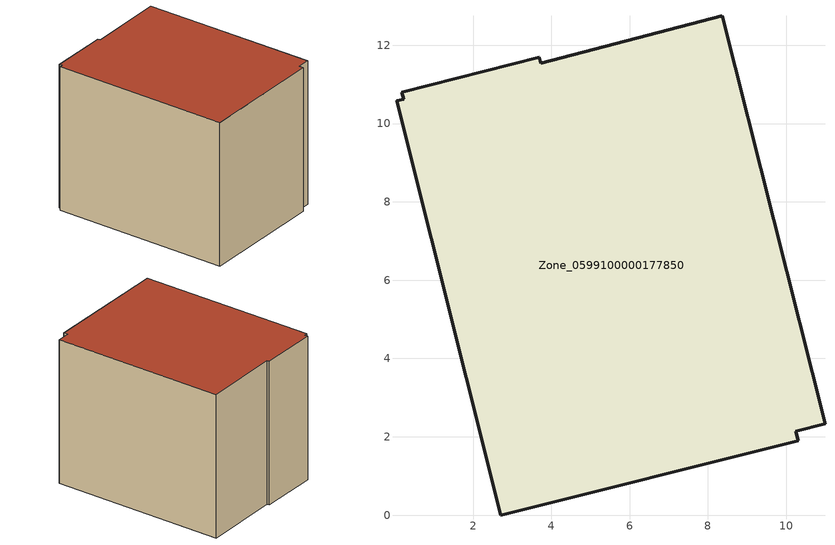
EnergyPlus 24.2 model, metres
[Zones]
Zone_0599100000177850
 floor ground (C_G): 3.69,11.69 3.73,11.54 8.37,12.75 10.99,2.33 10.24,2.14 10.3,1.9 2.71,0 0.05,10.58 0.23,10.62 0.18,10.81 z0
 wall outside (C_F): 3.73,11.54 3.69,11.69 0.18,10.81 0.23,10.62 0.05,10.58 2.71,0 10.3,1.9 10.24,2.14 10.99,2.33 8.37,12.75 3.73,11.54 z0:9.04
 roof outside (C_R): 10.99,2.33 8.37,12.75 3.73,11.54 3.69,11.69 0.18,10.81 0.23,10.62 0.05,10.58 2.71,0 10.3,1.9 10.24,2.14 z9.04
[BUILDING]
Pand.0599100000177850: North Axis=0; Terrain=City; Loads Convergence Tolerance Value=0.04; Temperature Convergence Tolerance Value=0.4; Solar Distribution=FullExterior; Maximum Number of Warmup Days=25; Minimum Number of Warmup Days=1
[Site:Location]
Rotterdam.The.Hague.AP_ZH_NLD Design_Conditions: Latitude=51.96; Longitude=4.45; Time Zone=1; Elevation=-4.5
[SITE:GROUNDTEMPERATURE:BUILDINGSURFACE]
18, 18, 18, 18, 18, 18, 18, 18, 18, 18, 18, 18
[MATERIAL] Thermal Absorptance=0.9; Solar Absorptance=0.7; Visible Absorptance=0.7
Name | Roughness | Thickness | Conductivity | Density | Specific Heat
G.D.1992-2005 | MediumSmooth | 0.15 | 0.06 | 540 | 1210
F.D.1992-2005 | Rough | 0.3 | 0.12 | 1920 | 840
R.D.1992-2005 | MediumRough | 0.2 | 0.08 | 1500 | 1000
[CONSTRUCTION]
C_G: G.D.1992-2005
C_F: F.D.1992-2005
C_R: R.D.1992-2005
[ZONE]
Zone_0599100000177850: Type=1; Multiplier=1; Ceiling Height=Autocalculate; Volume=Autocalculate; Floor Area=autocalculate; Part of Total Floor Area=Yes
[ZONEINFILTRATION:DESIGNFLOWRATE]
Infil_Zone_0599100000177850: Zone or ZoneList or Space or SpaceList=Zone_0599100000177850; Schedule=AlwaysOn; Design Flow Rate Calculation Method=Flow/Area; Flow Rate per Floor Area=0.0021; Constant Term Coefficient=1; Temperature Term Coefficient=0; Velocity Term Coefficient=0; Velocity Squared Term Coefficient=0
[HVACTEMPLATE:ZONE:IDEALLOADSAIRSYSTEM]
Zone_0599100000177850: Maximum Heating Supply Air Temperature=50; Minimum Cooling Supply Air Temperature=13; Maximum Heating Supply Air Humidity Ratio=0.0156; Minimum Cooling Supply Air Humidity Ratio=0.0077; Heating Limit=NoLimit; Cooling Limit=NoLimit; Dehumidification Control Type=ConstantSensibleHeatRatio; Cooling Sensible Heat Ratio=0.7; Dehumidification Setpoint=60; Humidification Control Type=None; Humidification Setpoint=30; Outdoor Air Method=None; Outdoor Air Flow Rate per Person=0.00944; Outdoor Air Flow Rate per Zone Floor Area=0; Outdoor Air Flow Rate per Zone=0; Demand Controlled Ventilation Type=None; Outdoor Air Economizer Type=NoEconomizer; Heat Recovery Type=None; Sensible Heat Recovery Effectiveness=0.7; Latent Heat Recovery Effectiveness=0.65
[ZONECONTROL:THERMOSTAT]
ThermostatControl_Zone_0599100000177850: Zone or ZoneList=Zone_0599100000177850; Control Type Schedule=DualSetpointControlType; Control 1=Thermostat_Zone_0599100000177850; Temperature Difference Between Cutout And Setpoint=0
[THERMOSTATSETPOINT:DUALSETPOINT]
Thermostat_Zone_0599100000177850: Heating Setpoint Temperature Schedule=HeatingSetpoint_Zone_0599100000177850; Cooling Setpoint Temperature Schedule=CoolingSetpoint_Zone_0599100000177850
[SCHEDULE:COMPACT]
HeatingSetpoint_Zone_0599100000177850: Through: 12/31, For: AllDays, Until: 24:00, 21
CoolingSetpoint_Zone_0599100000177850: Through: 12/31, For: AllDays, Until: 24:00, 24
DualSetpointControlType: Through: 12/31, For: AllDays, Until: 24:00, 4
AlwaysOn: Through: 12/31, For: AllDays, Until: 24:00, 1
